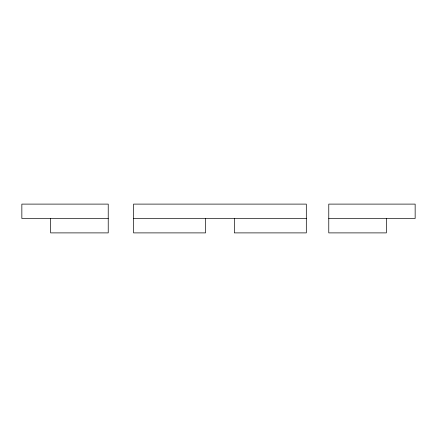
<?xml version="1.0" encoding="UTF-8"?>
<svg xmlns="http://www.w3.org/2000/svg" width="437" height="437" viewBox="0 0 437 437"><rect width="100%" height="100%" fill="white"/><g stroke="black" fill="none" stroke-linecap="round" stroke-linejoin="round"><path stroke-width="0.66" d="M108.229 218.5L21.85 218.5L21.85 204.106L108.229 204.106L108.229 232.894L50.643 232.894L50.643 218.5M133.564 218.5L306.315 218.5M328.771 218.5L415.15 218.5L415.15 204.106L328.771 204.106L328.771 232.894L386.357 232.894L386.357 218.5M234.336 218.5L234.336 232.894L306.315 232.894L306.315 204.106L133.564 204.106L133.564 232.894L205.543 232.894L205.543 218.5"/></g></svg>
